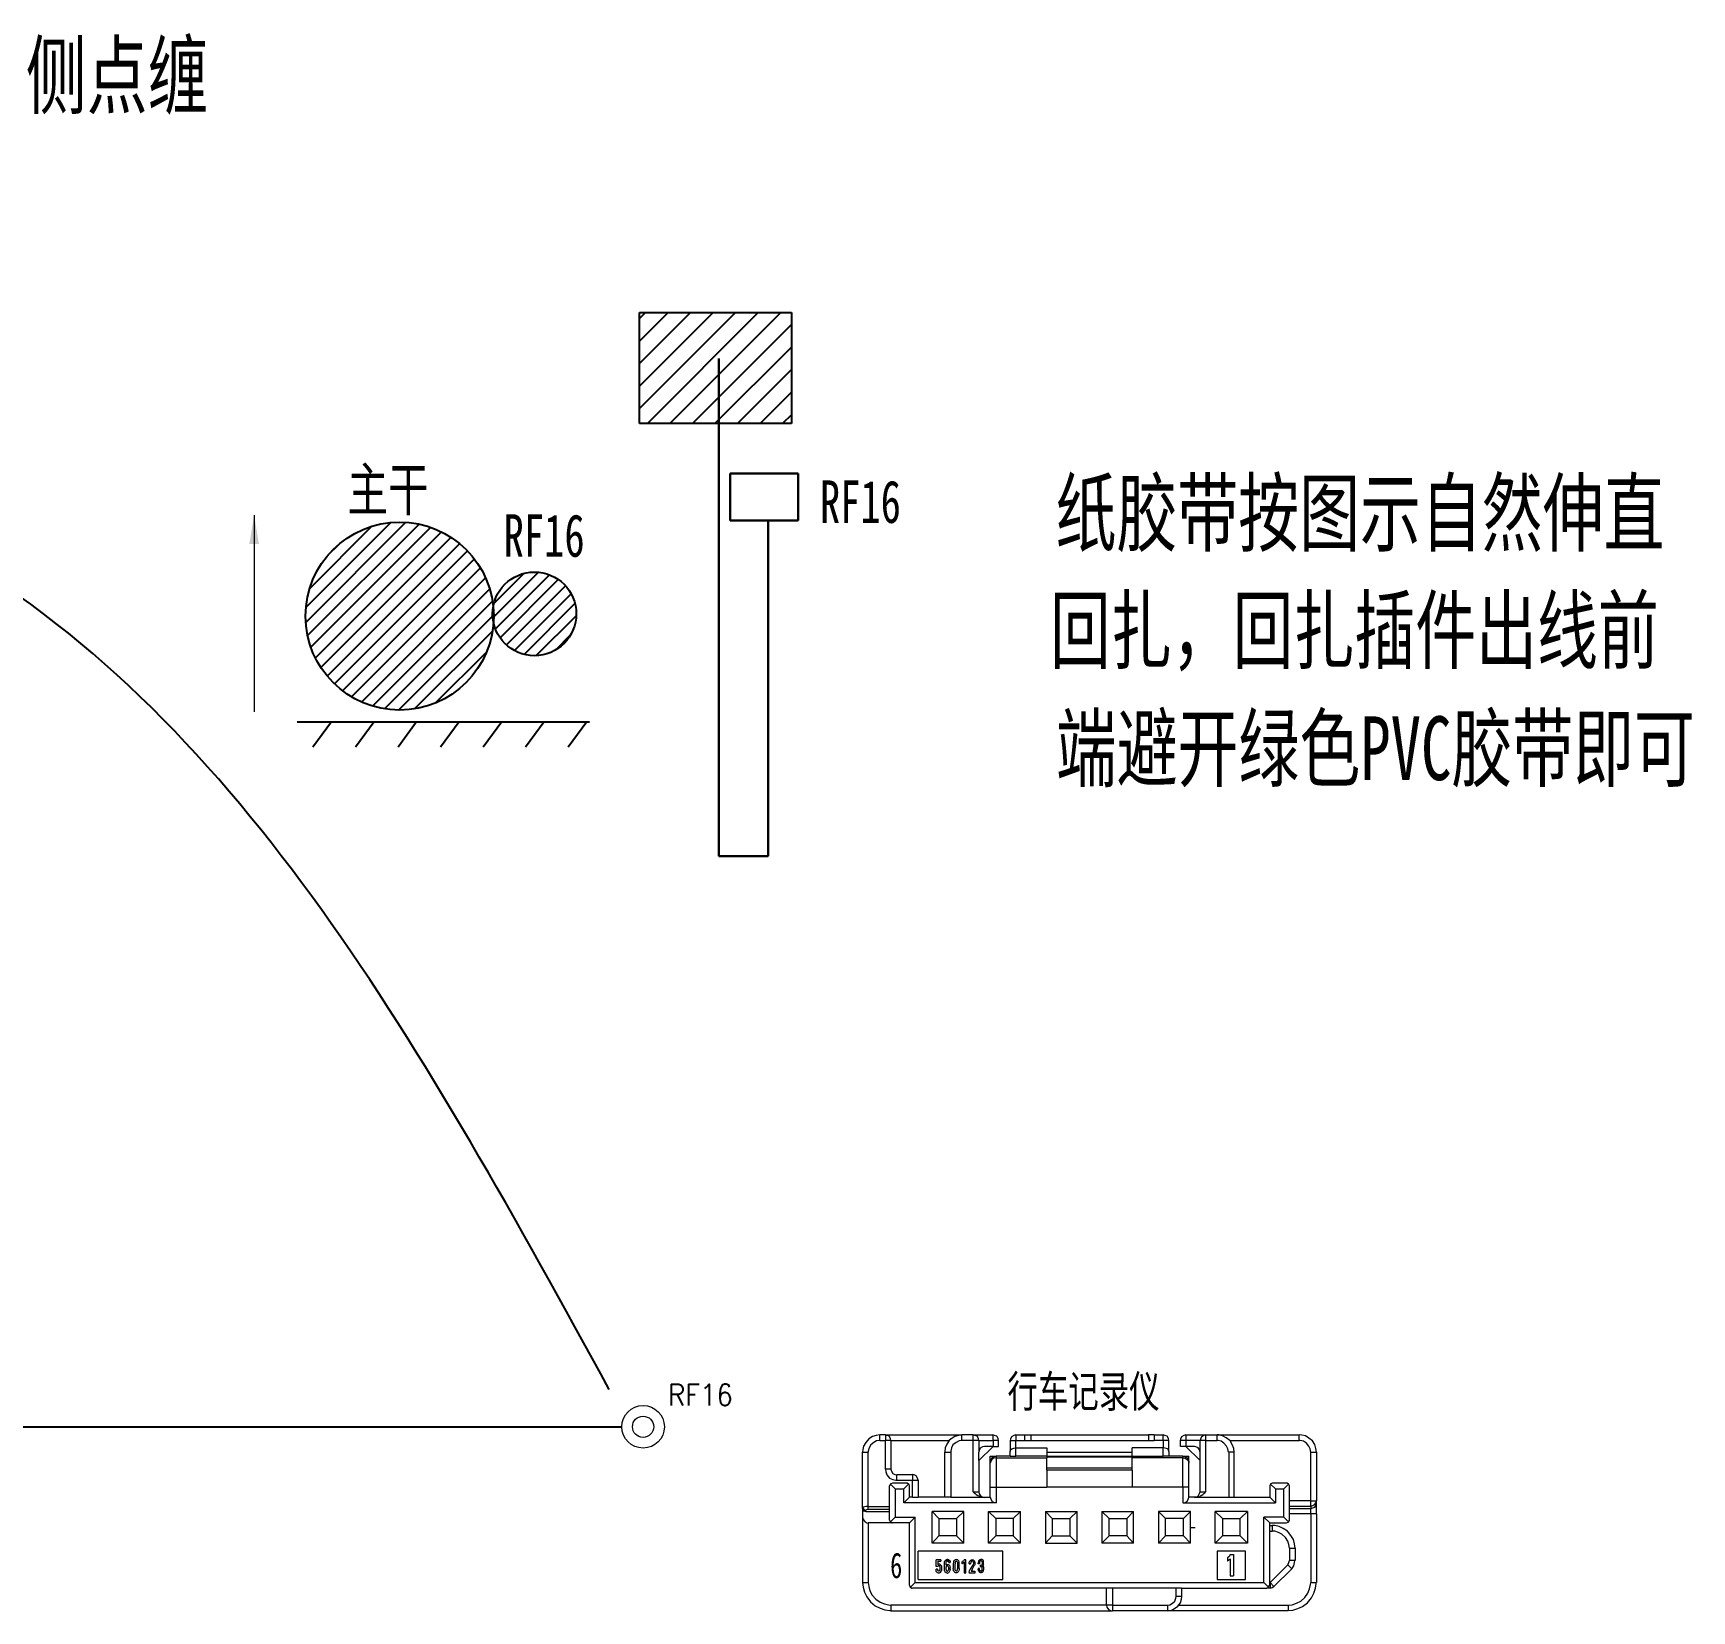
# Model space of a CAD drawing. Header units: inches. Extents: x 47316 to 59086, y 3141 to 11743.
# Drawn here: x 51410.4 to 51605.5, y 7192.4 to 7378 of the extents above; entities that cross this region are included whole.
import ezdxf

# ---------------------------------------------------------------- set-up
doc = ezdxf.new("R2010")
doc.units = ezdxf.units.IN
doc.header["$MEASUREMENT"] = 0
doc.layers.add('_BLACK_HOLE', color=7, linetype='Continuous')
doc.layers.add('Beschreibung', color=7, linetype='Continuous', lineweight=25)
doc.styles.add('MtX_SimSun', font='')
doc.styles.get("Standard").update_dxf_attribs({"font": ''})
doc.styles.get('MtX_SimSun').set_extended_font_data('SimSun')
doc.styles.get('Standard').set_extended_font_data('SimSun')
doc.linetypes.add('_VH_OTCON', pattern='A,0.0001,[7,VeSys.shx,S=0.1,R=0,X=0,Y=0],-0.4,[7,VeSys.shx,S=0.1,R=0,X=0,Y=0],-0.4,["X",Standard,S=1,R=0,X=-0.5,Y=-0.5],-0.0001,[7,VeSys.shx,S=0.1,R=0,X=0,Y=0],-0.4', length=1.2002)

msp = doc.modelspace()

# ---------------------------------------------------------------- hatches: boundary and pattern name
h = msp.add_hatch(color=256)
edge = h.paths.add_edge_path()
edge.add_arc((51518.03, 7198.22), 0.125, 0, 360)

# ---------------------------------------------------------------- linework, layer by layer
at = {"color": 3, "lineweight": -3}
for p, q in [((51493.03, 7345.09), (51481.73, 7333.79)), ((51490.38, 7345.09), (51481.73, 7336.44)), ((51487.73, 7345.09), (51481.73, 7339.09)), ((51485.08, 7345.09), (51481.73, 7341.74)), ((51482.42, 7345.09), (51481.73, 7344.39)), ((51481.73, 7332.05), (51481.73, 7345.09)), ((51481.73, 7345.09), (51499.59, 7345.09)), ((51495.68, 7345.09), (51482.65, 7332.05)), ((51498.33, 7345.09), (51485.3, 7332.05)), ((51499.59, 7343.69), (51487.95, 7332.05)), ((51499.59, 7345.09), (51499.59, 7332.05)), ((51499.59, 7341.04), (51490.6, 7332.05)), ((51499.59, 7338.39), (51493.25, 7332.05)), ((51499.59, 7335.74), (51495.91, 7332.05)), ((51499.59, 7332.05), (51481.73, 7332.05)), ((51499.59, 7333.08), (51498.56, 7332.05))]:
    msp.add_line(p, q, dxfattribs=at)
at = {"color": 0, "lineweight": 30}
for p, q in [((51491.06, 7339.69), (51491.06, 7281.15)), ((51492.37, 7326.15), (51500.37, 7326.15)), ((51492.37, 7320.65), (51492.37, 7326.15)), ((51500.37, 7326.15), (51500.37, 7320.65)), ((51500.37, 7320.65), (51492.37, 7320.65)), ((51496.87, 7281.15), (51496.87, 7320.65)), ((51491.06, 7281.15), (51496.87, 7281.15))]:
    msp.add_line(p, q, dxfattribs=at)
at = {"lineweight": 0}
for p, q in [((51509.56, 7213), (51509.14, 7212.87)), ((51509.99, 7213.08), (51509.56, 7213)), ((51510.67, 7213.08), (51509.99, 7213.08)), ((51509.99, 7212.41), (51509.99, 7213.08)), ((51510.67, 7213.08), (51519.64, 7213.08)), ((51510.67, 7213.08), (51510.67, 7212.41)), ((51510.83, 7213), (51510.67, 7213.08)), ((51511.09, 7212.91), (51510.83, 7213)), ((51519.22, 7213), (51518.79, 7212.87)), ((51519.64, 7213.08), (51519.22, 7213)), ((51520.95, 7213.08), (51519.64, 7213.08)), ((51519.64, 7212.41), (51519.64, 7213.08)), ((51520.95, 7213.08), (51523.32, 7213.08)), ((51520.95, 7212.41), (51520.95, 7213.08)), ((51521.16, 7213), (51520.95, 7213.08)), ((51521.42, 7212.91), (51521.16, 7213)), ((51523.49, 7213), (51523.28, 7213.08)), ((51523.32, 7212.41), (51523.32, 7213.08)), ((51523.75, 7212.91), (51523.49, 7213)), ((51525.74, 7213), (51525.48, 7212.83)), ((51525.99, 7213.08), (51525.74, 7213)), ((51525.99, 7213.08), (51527.05, 7213.08)), ((51525.99, 7213.08), (51525.99, 7212.41)), ((51527.05, 7212.41), (51527.05, 7213.08)), ((51527.05, 7213.08), (51527.73, 7213.08)), ((51527.73, 7213.08), (51541.57, 7213.08)), ((51527.73, 7213.08), (51527.73, 7212.41)), ((51542.25, 7213.08), (51541.57, 7213.08)), ((51541.57, 7213.08), (51541.57, 7212.41)), ((51542.25, 7213.08), (51542.25, 7212.41)), ((51542.25, 7213.08), (51543.3, 7213.08)), ((51543.3, 7212.41), (51543.3, 7213.08)), ((51543.52, 7213), (51543.3, 7213.08)), ((51543.77, 7212.91), (51543.52, 7213)), ((51545.72, 7213), (51545.46, 7212.83)), ((51545.97, 7213.08), (51545.72, 7213)), ((51545.97, 7213.08), (51548.3, 7213.08)), ((51545.97, 7213.08), (51545.97, 7212.41)), ((51548.09, 7213), (51547.83, 7212.83)), ((51548.3, 7213.08), (51548.09, 7213)), ((51548.3, 7213.08), (51549.65, 7213.08)), ((51548.3, 7213.08), (51548.3, 7212.41)), ((51549.65, 7213.08), (51559.31, 7213.08)), ((51549.65, 7212.41), (51549.65, 7213.08)), ((51549.87, 7213.08), (51549.65, 7213.08)), ((51550.29, 7212.96), (51549.87, 7213.08)), ((51559.31, 7212.41), (51559.31, 7213.08)), ((51559.6, 7213.04), (51559.31, 7213.08)), ((51560.03, 7212.96), (51559.6, 7213.04)), ((51508, 7211.35), (51507.96, 7211.05)), ((51507.96, 7204.57), (51507.96, 7211.05)), ((51507.96, 7211.05), (51508.63, 7211.05)), ((51508.08, 7211.77), (51508, 7211.35)), ((51508.34, 7212.19), (51508.08, 7211.77)), ((51508.68, 7212.62), (51508.34, 7212.19)), ((51508.72, 7211.56), (51508.63, 7211.18)), ((51508.63, 7211.18), (51508.63, 7211.05)), ((51508.63, 7204.66), (51508.63, 7211.05)), ((51509.14, 7212.87), (51508.68, 7212.62)), ((51508.93, 7211.9), (51508.72, 7211.56)), ((51509.27, 7212.19), (51508.93, 7211.9)), ((51509.61, 7212.36), (51509.27, 7212.19)), ((51509.99, 7212.41), (51509.61, 7212.36)), ((51509.99, 7212.41), (51510.67, 7212.41)), ((51511.3, 7212.41), (51510.67, 7212.41)), ((51510.67, 7209.06), (51510.67, 7212.41)), ((51511.26, 7212.66), (51511.09, 7212.91)), ((51511.3, 7212.41), (51511.26, 7212.66)), ((51511.3, 7212.41), (51518.16, 7212.41)), ((51511.3, 7212.41), (51511.3, 7209.06)), ((51517.69, 7211.56), (51517.65, 7211.14)), ((51517.65, 7211.14), (51517.65, 7211.05)), ((51517.65, 7211.05), (51518.33, 7211.05)), ((51517.65, 7205.76), (51517.65, 7211.05)), ((51517.86, 7211.98), (51517.69, 7211.56)), ((51518.16, 7212.41), (51517.86, 7211.98)), ((51518.37, 7212.62), (51518.16, 7212.41)), ((51518.41, 7211.56), (51518.33, 7211.18)), ((51518.33, 7211.18), (51518.33, 7211.05)), ((51518.33, 7211.05), (51518.33, 7205.76)), ((51518.79, 7212.87), (51518.37, 7212.62)), ((51518.58, 7211.9), (51518.41, 7211.56)), ((51518.96, 7212.19), (51518.58, 7211.9)), ((51519.3, 7212.36), (51518.96, 7212.19)), ((51519.64, 7212.41), (51519.3, 7212.36)), ((51520.95, 7212.41), (51519.64, 7212.41)), ((51521.63, 7212.41), (51520.95, 7212.41)), ((51520.95, 7206.39), (51520.95, 7212.41)), ((51521.59, 7212.66), (51521.42, 7212.91)), ((51521.63, 7212.41), (51521.59, 7212.66)), ((51521.63, 7212.41), (51523.32, 7212.41)), ((51521.63, 7212.41), (51521.63, 7211.05)), ((51523.32, 7211.73), (51521.63, 7210.08)), ((51521.67, 7211.26), (51521.63, 7211.05)), ((51521.63, 7210.08), (51521.63, 7211.05)), ((51521.8, 7211.52), (51521.67, 7211.26)), ((51522.05, 7211.69), (51521.8, 7211.52)), ((51522.31, 7211.73), (51522.05, 7211.69)), ((51523.32, 7211.73), (51522.31, 7211.73)), ((51523.32, 7212.41), (51523.32, 7211.73)), ((51523.96, 7212.41), (51523.32, 7212.41)), ((51523.32, 7211.73), (51523.96, 7211.73)), ((51523.92, 7212.66), (51523.75, 7212.91)), ((51523.96, 7212.41), (51523.92, 7212.66)), ((51523.96, 7211.73), (51523.96, 7212.41)), ((51525.36, 7212.58), (51525.31, 7212.41)), ((51525.31, 7212.41), (51525.31, 7211.14)), ((51525.31, 7212.41), (51525.99, 7212.41)), ((51525.31, 7211.14), (51525.36, 7211.31)), ((51525.31, 7210.59), (51525.31, 7211.14)), ((51525.48, 7212.83), (51525.36, 7212.58)), ((51525.36, 7211.31), (51525.52, 7211.43)), ((51525.52, 7211.43), (51525.74, 7211.52)), ((51525.74, 7211.52), (51525.99, 7211.56)), ((51525.99, 7211.56), (51525.99, 7212.41)), ((51525.99, 7212.41), (51527.05, 7212.41)), ((51525.99, 7211.56), (51529.63, 7211.56)), ((51525.99, 7210.59), (51525.99, 7211.56)), ((51527.05, 7212.41), (51527.73, 7212.41)), ((51527.73, 7212.41), (51541.57, 7212.41)), ((51529.63, 7211.56), (51529.63, 7211.05)), ((51529.63, 7211.05), (51539.66, 7211.05)), ((51529.63, 7211.05), (51529.63, 7210.59)), ((51543.3, 7211.56), (51539.66, 7211.56)), ((51539.66, 7211.05), (51539.66, 7211.56)), ((51539.66, 7210.59), (51539.66, 7211.05)), ((51541.57, 7212.41), (51542.25, 7212.41)), ((51543.3, 7212.41), (51542.25, 7212.41)), ((51543.3, 7212.41), (51543.3, 7211.56)), ((51543.98, 7212.41), (51543.3, 7212.41)), ((51543.3, 7210.59), (51543.3, 7211.56)), ((51543.56, 7211.52), (51543.3, 7211.56)), ((51543.81, 7211.43), (51543.56, 7211.52)), ((51543.94, 7212.66), (51543.77, 7212.91)), ((51543.94, 7211.31), (51543.81, 7211.43)), ((51543.98, 7212.41), (51543.94, 7212.66)), ((51543.98, 7211.14), (51543.94, 7211.31)), ((51543.98, 7211.14), (51543.98, 7212.41)), ((51543.98, 7211.14), (51543.98, 7210.59)), ((51545.34, 7212.58), (51545.29, 7212.41)), ((51545.46, 7212.83), (51545.34, 7212.58)), ((51545.34, 7211.73), (51545.34, 7212.41)), ((51545.97, 7212.41), (51545.34, 7212.41)), ((51545.97, 7211.73), (51545.34, 7211.73)), ((51545.97, 7212.41), (51545.97, 7211.73)), ((51547.66, 7212.41), (51545.97, 7212.41)), ((51546.99, 7211.73), (51545.97, 7211.73)), ((51547.66, 7210.08), (51545.97, 7211.73)), ((51547.16, 7211.69), (51546.99, 7211.73)), ((51547.41, 7211.56), (51547.16, 7211.69)), ((51547.58, 7211.31), (51547.41, 7211.56)), ((51547.66, 7211.05), (51547.58, 7211.31)), ((51547.71, 7212.58), (51547.66, 7212.41)), ((51548.3, 7212.41), (51547.66, 7212.41)), ((51547.66, 7211.05), (51547.66, 7212.41)), ((51547.66, 7210.08), (51547.66, 7211.05)), ((51547.83, 7212.83), (51547.71, 7212.58)), ((51548.3, 7212.41), (51549.65, 7212.41)), ((51548.3, 7212.41), (51548.3, 7206.39)), ((51549.78, 7212.41), (51549.65, 7212.41)), ((51550.12, 7212.32), (51549.78, 7212.41)), ((51550.46, 7212.11), (51550.12, 7212.32)), ((51550.71, 7212.74), (51550.29, 7212.96)), ((51550.76, 7211.77), (51550.46, 7212.11)), ((51551.14, 7212.41), (51550.71, 7212.74)), ((51550.92, 7211.43), (51550.76, 7211.77)), ((51550.97, 7211.05), (51550.92, 7211.43)), ((51551.64, 7211.05), (51551.01, 7211.05)), ((51551.01, 7211.05), (51551.01, 7205.76)), ((51551.14, 7212.41), (51559.31, 7212.41)), ((51551.18, 7212.36), (51551.14, 7212.41)), ((51551.43, 7211.94), (51551.18, 7212.36)), ((51551.6, 7211.47), (51551.43, 7211.94)), ((51551.64, 7211.05), (51551.6, 7211.47)), ((51551.64, 7205.76), (51551.64, 7211.05)), ((51559.43, 7212.41), (51559.31, 7212.41)), ((51559.81, 7212.32), (51559.43, 7212.41)), ((51560.15, 7212.11), (51559.81, 7212.32)), ((51560.45, 7212.7), (51560.03, 7212.96)), ((51560.45, 7211.77), (51560.15, 7212.11)), ((51560.87, 7212.36), (51560.45, 7212.7)), ((51560.58, 7211.43), (51560.45, 7211.77)), ((51560.66, 7211.05), (51560.58, 7211.43)), ((51560.66, 7211.05), (51561.34, 7211.05)), ((51560.66, 7205.34), (51560.66, 7211.05)), ((51561.13, 7211.94), (51560.87, 7212.36)), ((51561.25, 7211.47), (51561.13, 7211.94)), ((51561.34, 7211.05), (51561.25, 7211.47)), ((51561.34, 7211.05), (51561.34, 7205.34)), ((51521.63, 7210.08), (51521.63, 7206.39)), ((51522.98, 7210.59), (51523.66, 7210.59)), ((51522.98, 7209.91), (51522.98, 7210.59)), ((51523.03, 7210.16), (51522.98, 7209.91)), ((51523.03, 7209.99), (51522.98, 7209.74)), ((51522.98, 7209.74), (51522.98, 7209.91)), ((51522.98, 7206.94), (51522.98, 7209.74)), ((51523.15, 7210.37), (51523.03, 7210.16)), ((51523.15, 7210.2), (51523.03, 7209.99)), ((51523.41, 7210.5), (51523.15, 7210.37)), ((51523.41, 7210.33), (51523.15, 7210.2)), ((51523.66, 7210.59), (51523.41, 7210.5)), ((51523.66, 7210.37), (51523.41, 7210.33)), ((51523.66, 7210.59), (51523.66, 7210.37)), ((51525.31, 7210.59), (51523.66, 7210.59)), ((51523.66, 7210.37), (51529.63, 7210.37)), ((51523.66, 7210.37), (51523.66, 7206.94)), ((51525.31, 7210.59), (51525.99, 7210.59)), ((51529.63, 7210.59), (51525.99, 7210.59)), ((51529.63, 7210.59), (51529.63, 7210.54)), ((51539.66, 7210.54), (51529.63, 7210.54)), ((51529.63, 7210.5), (51529.63, 7210.37)), ((51529.63, 7210.5), (51539.66, 7210.5)), ((51529.63, 7209.19), (51529.63, 7210.37)), ((51529.63, 7209.19), (51539.66, 7209.19)), ((51529.63, 7208.93), (51529.63, 7209.19)), ((51539.66, 7210.54), (51539.66, 7210.59)), ((51539.66, 7210.59), (51543.3, 7210.59)), ((51539.66, 7210.37), (51539.66, 7210.5)), ((51545.63, 7210.37), (51539.66, 7210.37)), ((51539.66, 7209.19), (51539.66, 7210.37)), ((51539.66, 7208.93), (51539.66, 7209.19)), ((51543.98, 7210.59), (51543.3, 7210.59)), ((51545.63, 7210.59), (51543.98, 7210.59)), ((51545.63, 7210.59), (51545.63, 7210.37)), ((51545.63, 7210.59), (51546.31, 7210.59)), ((51545.63, 7210.59), (51545.89, 7210.5)), ((51545.63, 7206.94), (51545.63, 7210.37)), ((51545.63, 7210.37), (51545.89, 7210.33)), ((51545.89, 7210.5), (51546.14, 7210.37)), ((51545.89, 7210.33), (51546.14, 7210.2)), ((51546.14, 7210.37), (51546.27, 7210.16)), ((51546.14, 7210.2), (51546.27, 7209.99)), ((51546.27, 7210.16), (51546.31, 7209.91)), ((51546.27, 7209.99), (51546.31, 7209.74)), ((51546.31, 7209.91), (51546.31, 7210.59)), ((51546.31, 7209.74), (51546.31, 7209.91)), ((51546.31, 7206.94), (51546.31, 7209.74)), ((51547.66, 7206.39), (51547.66, 7210.08)), ((51511.3, 7209.06), (51510.67, 7209.06)), ((51510.67, 7209.06), (51510.71, 7208.72)), ((51510.71, 7208.72), (51510.83, 7208.38)), ((51510.83, 7208.38), (51511.13, 7208)), ((51511.13, 7208), (51511.51, 7207.83)), ((51511.26, 7207.28), (51511.13, 7207.11)), ((51511.3, 7207.33), (51511.22, 7207.28)), ((51511.81, 7206.73), (51511.26, 7207.28)), ((51511.3, 7209.06), (51511.34, 7208.81)), ((51511.47, 7207.41), (51511.3, 7207.33)), ((51511.34, 7208.81), (51511.51, 7208.55)), ((51513.16, 7207.41), (51511.47, 7207.41)), ((51511.51, 7208.55), (51511.77, 7208.43)), ((51511.51, 7207.83), (51511.85, 7207.75)), ((51511.77, 7208.43), (51511.98, 7208.38)), ((51511.85, 7207.75), (51511.98, 7207.75)), ((51513.84, 7208.38), (51511.98, 7208.38)), ((51511.98, 7207.75), (51511.98, 7208.38)), ((51511.98, 7207.75), (51513.84, 7207.75)), ((51512.82, 7206.73), (51513.37, 7207.28)), ((51513.21, 7207.41), (51513.16, 7207.41)), ((51513.37, 7207.28), (51513.21, 7207.41)), ((51513.42, 7207.24), (51513.37, 7207.33)), ((51513.46, 7207.07), (51513.42, 7207.24)), ((51514.01, 7208.38), (51513.8, 7208.43)), ((51513.84, 7208.38), (51513.84, 7207.75)), ((51513.84, 7205.76), (51513.84, 7207.75)), ((51513.84, 7207.75), (51514.48, 7207.75)), ((51514.26, 7208.26), (51514.01, 7208.38)), ((51514.43, 7208), (51514.26, 7208.26)), ((51514.48, 7207.75), (51514.43, 7208)), ((51514.48, 7207.75), (51514.48, 7205.76)), ((51539.66, 7208.93), (51529.63, 7208.93)), ((51529.63, 7208.93), (51529.63, 7206.94)), ((51539.66, 7208.93), (51539.66, 7206.94)), ((51555.92, 7207.28), (51555.84, 7207.11)), ((51555.96, 7207.33), (51555.88, 7207.28)), ((51555.92, 7207.28), (51556.51, 7206.73)), ((51556.13, 7207.41), (51555.96, 7207.33)), ((51557.82, 7207.41), (51556.13, 7207.41)), ((51557.49, 7206.73), (51558.04, 7207.28)), ((51557.87, 7207.41), (51557.82, 7207.41)), ((51558.04, 7207.28), (51557.87, 7207.41)), ((51558.08, 7207.24), (51558.04, 7207.33)), ((51558.16, 7207.07), (51558.08, 7207.24)), ((51511.13, 7207.11), (51511.13, 7207.07)), ((51511.13, 7203.05), (51511.13, 7207.07)), ((51511.81, 7206.73), (51511.81, 7203.39)), ((51511.81, 7206.73), (51512.82, 7206.73)), ((51512.82, 7205.08), (51512.82, 7206.73)), ((51513.46, 7205.76), (51512.82, 7205.08)), ((51513.46, 7205.76), (51513.46, 7207.07)), ((51513.84, 7205.76), (51513.46, 7205.76)), ((51513.84, 7205.76), (51514.48, 7205.76)), ((51517.65, 7205.76), (51514.48, 7205.76)), ((51518.33, 7205.76), (51517.65, 7205.76)), ((51518.33, 7205.76), (51522.14, 7205.76)), ((51520.95, 7206.39), (51521.63, 7206.39)), ((51520.95, 7206.39), (51521.08, 7206.27)), ((51521.08, 7206.27), (51521.21, 7206.18)), ((51521.21, 7206.18), (51521.33, 7206.06)), ((51521.33, 7206.06), (51521.5, 7205.93)), ((51521.5, 7205.93), (51521.63, 7205.89)), ((51521.63, 7206.39), (51521.67, 7206.14)), ((51521.63, 7205.89), (51521.76, 7205.8)), ((51521.67, 7206.14), (51521.84, 7205.89)), ((51521.76, 7205.8), (51521.88, 7205.76)), ((51521.84, 7205.89), (51522.1, 7205.76)), ((51521.88, 7205.76), (51522.14, 7205.76)), ((51522.1, 7205.76), (51522.31, 7205.72)), ((51522.14, 7205.76), (51522.31, 7205.76)), ((51522.31, 7205.76), (51522.98, 7205.76)), ((51522.98, 7205.76), (51522.98, 7206.94)), ((51522.98, 7206.94), (51523.66, 7206.94)), ((51522.98, 7205.76), (51523.03, 7205.51)), ((51523.03, 7205.51), (51523.2, 7205.25)), ((51523.2, 7205.25), (51523.45, 7205.12)), ((51523.66, 7206.94), (51523.66, 7205.08)), ((51523.66, 7206.94), (51529.63, 7206.94)), ((51539.66, 7206.94), (51529.63, 7206.94)), ((51545.63, 7206.94), (51539.66, 7206.94)), ((51545.63, 7206.94), (51545.63, 7205.08)), ((51546.31, 7206.94), (51545.63, 7206.94)), ((51545.89, 7205.12), (51546.14, 7205.29)), ((51546.14, 7205.29), (51546.27, 7205.55)), ((51546.27, 7205.55), (51546.31, 7205.76)), ((51546.31, 7205.76), (51546.31, 7206.94)), ((51546.99, 7205.76), (51546.31, 7205.76)), ((51547.16, 7205.76), (51546.99, 7205.76)), ((51546.99, 7205.72), (51547.24, 7205.76)), ((51547.16, 7205.76), (51551.01, 7205.76)), ((51547.16, 7205.76), (51547.45, 7205.76)), ((51547.24, 7205.76), (51547.45, 7205.93)), ((51547.45, 7205.93), (51547.58, 7206.18)), ((51547.45, 7205.76), (51547.58, 7205.8)), ((51547.58, 7206.18), (51547.66, 7206.39)), ((51547.58, 7205.8), (51547.71, 7205.89)), ((51547.66, 7206.39), (51548.3, 7206.39)), ((51547.71, 7205.89), (51547.79, 7205.93)), ((51547.79, 7205.93), (51547.96, 7206.06)), ((51547.96, 7206.06), (51548.09, 7206.18)), ((51548.09, 7206.18), (51548.22, 7206.27)), ((51548.22, 7206.27), (51548.3, 7206.39)), ((51551.01, 7205.76), (51551.64, 7205.76)), ((51551.64, 7205.76), (51555.84, 7205.76)), ((51555.84, 7207.11), (51555.84, 7207.07)), ((51555.84, 7207.07), (51555.84, 7205.76)), ((51556.51, 7205.08), (51555.84, 7205.76)), ((51556.51, 7206.73), (51556.51, 7205.08)), ((51556.51, 7206.73), (51557.49, 7206.73)), ((51557.49, 7203.39), (51557.49, 7206.73)), ((51558.16, 7203.05), (51558.16, 7207.07)), ((51560.66, 7205.34), (51558.16, 7205.34)), ((51560.66, 7205.34), (51561.34, 7205.34)), ((51560.66, 7204.7), (51560.66, 7205.34)), ((51561.25, 7205.08), (51561.34, 7205.34)), ((51561.34, 7205.04), (51561.34, 7205.34)), ((51507.96, 7204.4), (51507.96, 7204.57)), ((51508.08, 7204.57), (51507.96, 7204.57)), ((51507.96, 7204.57), (51508.04, 7204.4)), ((51507.96, 7204.4), (51507.96, 7203.39)), ((51507.96, 7204.4), (51508, 7204.28)), ((51507.96, 7203.39), (51507.96, 7195.73)), ((51507.96, 7203.39), (51508.04, 7203.13)), ((51508, 7204.28), (51508.08, 7204.15)), ((51508.04, 7204.4), (51508.13, 7204.28)), ((51508.34, 7204.66), (51508.08, 7204.57)), ((51508.08, 7204.15), (51508.21, 7204.11)), ((51508.13, 7204.28), (51508.34, 7204.24)), ((51508.21, 7204.11), (51508.34, 7204.07)), ((51508.63, 7204.66), (51508.34, 7204.66)), ((51508.34, 7204.24), (51508.38, 7204.28)), ((51508.34, 7204.07), (51508.34, 7204.24)), ((51508.34, 7204.07), (51511.13, 7204.07)), ((51508.38, 7204.28), (51508.46, 7204.32)), ((51508.46, 7204.32), (51508.63, 7204.36)), ((51508.63, 7204.66), (51511.13, 7204.66)), ((51508.63, 7204.36), (51508.63, 7204.66)), ((51508.63, 7204.36), (51511.13, 7204.36)), ((51511.81, 7203.39), (51511.26, 7202.84)), ((51511.81, 7203.39), (51514.14, 7203.39)), ((51523.66, 7205.08), (51512.82, 7205.08)), ((51514.14, 7203.39), (51513.46, 7202.75)), ((51514.14, 7195.73), (51514.14, 7203.39)), ((51516.13, 7204.07), (51516.93, 7203.26)), ((51519.85, 7204.07), (51516.13, 7204.07)), ((51516.13, 7200.34), (51516.13, 7204.07)), ((51516.93, 7203.26), (51519.01, 7203.26)), ((51516.93, 7203.26), (51516.93, 7201.19)), ((51519.01, 7203.26), (51519.85, 7204.07)), ((51519.01, 7203.26), (51519.01, 7201.19)), ((51519.85, 7200.34), (51519.85, 7204.07)), ((51522.77, 7204.07), (51526.54, 7204.07)), ((51522.77, 7200.34), (51522.77, 7204.07)), ((51523.62, 7203.26), (51522.77, 7204.07)), ((51523.45, 7205.12), (51523.66, 7205.08)), ((51525.65, 7203.26), (51523.62, 7203.26)), ((51523.62, 7203.26), (51523.62, 7201.19)), ((51526.54, 7204.07), (51525.65, 7203.26)), ((51525.65, 7203.26), (51525.65, 7201.19)), ((51526.54, 7200.34), (51526.54, 7204.07)), ((51530.27, 7203.26), (51529.46, 7204.07)), ((51529.46, 7204.07), (51529.46, 7200.34)), ((51529.46, 7204.07), (51533.19, 7204.07)), ((51530.27, 7203.26), (51530.27, 7201.19)), ((51530.27, 7203.26), (51532.34, 7203.26)), ((51533.19, 7204.07), (51532.34, 7203.26)), ((51532.34, 7203.26), (51532.34, 7201.19)), ((51533.19, 7200.34), (51533.19, 7204.07)), ((51536.11, 7204.07), (51536.11, 7200.34)), ((51536.11, 7204.07), (51539.83, 7204.07)), ((51536.95, 7203.26), (51536.11, 7204.07)), ((51536.95, 7203.26), (51539.03, 7203.26)), ((51536.95, 7201.19), (51536.95, 7203.26)), ((51539.03, 7203.26), (51539.83, 7204.07)), ((51539.03, 7203.26), (51539.03, 7201.19)), ((51539.83, 7200.34), (51539.83, 7204.07)), ((51542.75, 7204.07), (51542.75, 7200.34)), ((51543.6, 7203.26), (51542.75, 7204.07)), ((51546.52, 7204.07), (51542.75, 7204.07)), ((51543.6, 7201.19), (51543.6, 7203.26)), ((51545.68, 7203.26), (51543.6, 7203.26)), ((51545.63, 7205.08), (51545.89, 7205.12)), ((51545.63, 7205.08), (51556.51, 7205.08)), ((51546.52, 7204.07), (51545.68, 7203.26)), ((51545.68, 7201.19), (51545.68, 7203.26)), ((51546.52, 7200.34), (51546.52, 7204.07)), ((51549.44, 7200.34), (51549.44, 7204.07)), ((51550.29, 7203.26), (51549.44, 7204.07)), ((51553.21, 7204.07), (51549.44, 7204.07)), ((51550.29, 7203.26), (51552.36, 7203.26)), ((51550.29, 7203.26), (51550.29, 7201.19)), ((51552.36, 7203.26), (51553.21, 7204.07)), ((51552.36, 7201.19), (51552.36, 7203.26)), ((51553.21, 7204.07), (51553.21, 7200.34)), ((51557.49, 7203.39), (51555.16, 7203.39)), ((51555.84, 7202.75), (51555.16, 7203.39)), ((51555.16, 7195.73), (51555.16, 7203.39)), ((51557.49, 7203.39), (51558.04, 7202.84)), ((51558.16, 7204.7), (51560.66, 7204.7)), ((51558.16, 7204.4), (51560.66, 7204.4)), ((51560.66, 7203.81), (51558.16, 7203.81)), ((51560.66, 7204.7), (51560.92, 7204.79)), ((51560.66, 7204.7), (51560.66, 7204.4)), ((51560.66, 7204.4), (51560.92, 7204.49)), ((51560.66, 7203.81), (51560.66, 7204.4)), ((51561.34, 7203.81), (51560.66, 7203.81)), ((51560.66, 7203.81), (51560.66, 7195.73)), ((51560.92, 7204.79), (51561.13, 7204.91)), ((51560.92, 7204.49), (51561.13, 7204.57)), ((51561.13, 7204.91), (51561.25, 7205.08)), ((51561.13, 7204.57), (51561.25, 7204.79)), ((51561.25, 7204.79), (51561.34, 7205.04)), ((51561.34, 7203.81), (51561.34, 7205.04)), ((51561.34, 7203.81), (51561.34, 7195.73)), ((51508.04, 7203.13), (51508.21, 7202.88)), ((51508.21, 7202.88), (51508.46, 7202.75)), ((51508.46, 7202.75), (51508.63, 7202.71)), ((51511.47, 7202.75), (51508.63, 7202.75)), ((51508.63, 7202.75), (51508.63, 7195.73)), ((51511.13, 7203.05), (51511.22, 7202.88)), ((51511.22, 7202.88), (51511.26, 7202.84)), ((51511.26, 7202.84), (51511.43, 7202.75)), ((51511.43, 7202.75), (51511.47, 7202.75)), ((51513.46, 7202.75), (51511.47, 7202.75)), ((51513.46, 7195.39), (51513.46, 7202.75)), ((51546.56, 7202.2), (51547.07, 7202.2)), ((51555.84, 7202.42), (51555.84, 7202.75)), ((51555.84, 7202.75), (51557.82, 7202.75)), ((51555.84, 7195.73), (51555.84, 7202.42)), ((51555.84, 7202.42), (51556.13, 7202.42)), ((51555.84, 7201.74), (51556.13, 7201.74)), ((51556.13, 7202.42), (51556.13, 7201.74)), ((51556.43, 7202.42), (51556.13, 7202.42)), ((51556.43, 7201.74), (51556.13, 7201.74)), ((51556.94, 7202.29), (51556.43, 7202.42)), ((51556.85, 7201.61), (51556.43, 7201.74)), ((51557.27, 7201.4), (51556.85, 7201.61)), ((51557.4, 7202.08), (51556.94, 7202.29)), ((51557.7, 7201.02), (51557.27, 7201.4)), ((51557.91, 7201.74), (51557.4, 7202.08)), ((51557.82, 7202.75), (51557.99, 7202.8)), ((51558.33, 7201.23), (51557.91, 7201.74)), ((51557.99, 7202.8), (51558.08, 7202.84)), ((51558.04, 7202.84), (51558.16, 7203.01)), ((51558.16, 7203.01), (51558.16, 7203.05)), ((51524.47, 7199.41), (51514.48, 7199.41)), ((51514.48, 7196.07), (51514.48, 7199.41)), ((51516.93, 7201.19), (51516.13, 7200.34)), ((51519.85, 7200.34), (51516.13, 7200.34)), ((51519.01, 7201.19), (51516.93, 7201.19)), ((51519.01, 7201.19), (51519.85, 7200.34)), ((51523.62, 7201.19), (51522.77, 7200.34)), ((51526.54, 7200.34), (51522.77, 7200.34)), ((51525.65, 7201.19), (51523.62, 7201.19)), ((51524.47, 7196.07), (51524.47, 7199.41)), ((51526.54, 7200.34), (51525.65, 7201.19)), ((51529.46, 7200.34), (51530.27, 7201.19)), ((51529.46, 7200.34), (51533.19, 7200.34)), ((51530.27, 7201.19), (51532.34, 7201.19)), ((51532.34, 7201.19), (51533.19, 7200.34)), ((51536.95, 7201.19), (51536.11, 7200.34)), ((51539.83, 7200.34), (51536.11, 7200.34)), ((51539.03, 7201.19), (51536.95, 7201.19)), ((51539.03, 7201.19), (51539.83, 7200.34)), ((51543.6, 7201.19), (51542.75, 7200.34)), ((51546.52, 7200.34), (51542.75, 7200.34)), ((51545.68, 7201.19), (51543.6, 7201.19)), ((51546.52, 7200.34), (51545.68, 7201.19)), ((51550.29, 7201.19), (51549.44, 7200.34)), ((51553.21, 7200.34), (51549.44, 7200.34)), ((51553, 7199.41), (51549.65, 7199.41)), ((51549.65, 7199.41), (51549.65, 7196.07)), ((51552.36, 7201.19), (51550.29, 7201.19)), ((51553.21, 7200.34), (51552.36, 7201.19)), ((51553, 7196.07), (51553, 7199.41)), ((51557.95, 7200.59), (51557.7, 7201.02)), ((51558.08, 7200.17), (51557.95, 7200.59)), ((51558.16, 7199.75), (51558.08, 7200.17)), ((51558.16, 7199.75), (51558.84, 7199.75)), ((51558.16, 7199.75), (51558.16, 7198.31)), ((51558.63, 7200.76), (51558.33, 7201.23)), ((51558.76, 7200.26), (51558.63, 7200.76)), ((51558.84, 7199.75), (51558.76, 7200.26)), ((51558.84, 7199.75), (51558.84, 7198.31)), ((51517.18, 7198.39), (51516.63, 7198.39)), ((51516.63, 7197.59), (51516.63, 7198.39)), ((51516.8, 7197.59), (51516.63, 7197.59)), ((51516.8, 7198.22), (51517.18, 7198.22)), ((51516.8, 7198.22), (51516.8, 7197.8)), ((51516.89, 7197.89), (51516.8, 7197.8)), ((51516.8, 7197.63), (51516.89, 7197.67)), ((51516.8, 7197.59), (51516.8, 7197.63)), ((51516.97, 7197.89), (51516.89, 7197.89)), ((51516.93, 7197.72), (51516.89, 7197.67)), ((51516.93, 7197.72), (51517.02, 7197.72)), ((51517.02, 7197.89), (51516.97, 7197.89)), ((51517.06, 7197.89), (51517.02, 7197.89)), ((51517.02, 7197.72), (51517.02, 7197.67)), ((51517.06, 7197.67), (51517.02, 7197.67)), ((51517.1, 7197.84), (51517.06, 7197.89)), ((51517.06, 7197.59), (51517.06, 7197.67)), ((51517.06, 7197.59), (51517.06, 7197.21)), ((51517.14, 7197.8), (51517.1, 7197.84)), ((51517.14, 7197.8), (51517.18, 7197.76)), ((51517.18, 7198.39), (51517.18, 7198.22)), ((51517.23, 7197.67), (51517.18, 7197.76)), ((51517.23, 7197.67), (51517.23, 7197.55)), ((51517.23, 7197.55), (51517.23, 7197.25)), ((51517.65, 7198.22), (51517.61, 7198.18)), ((51517.61, 7198.05), (51517.61, 7198.18)), ((51517.61, 7197.25), (51517.61, 7198.05)), ((51517.69, 7198.31), (51517.65, 7198.22)), ((51517.69, 7198.31), (51517.78, 7198.39)), ((51517.82, 7198.44), (51517.78, 7198.39)), ((51517.78, 7198.14), (51517.82, 7198.22)), ((51517.78, 7197.97), (51517.78, 7198.14)), ((51517.78, 7197.76), (51517.78, 7197.97)), ((51517.78, 7197.76), (51517.86, 7197.8)), ((51517.78, 7197.59), (51517.86, 7197.63)), ((51517.78, 7197.59), (51517.78, 7197.5)), ((51517.78, 7197.25), (51517.78, 7197.5)), ((51517.82, 7198.44), (51517.9, 7198.44)), ((51517.82, 7198.22), (51517.9, 7198.27)), ((51517.86, 7197.8), (51517.9, 7197.84)), ((51517.9, 7197.67), (51517.86, 7197.63)), ((51517.99, 7198.44), (51517.9, 7198.44)), ((51517.95, 7198.27), (51517.9, 7198.27)), ((51517.9, 7197.84), (51517.99, 7197.84)), ((51517.95, 7197.67), (51517.9, 7197.67)), ((51518.03, 7198.22), (51517.95, 7198.27)), ((51517.99, 7197.63), (51517.95, 7197.67)), ((51517.99, 7198.44), (51518.07, 7198.44)), ((51517.99, 7197.84), (51518.03, 7197.8)), ((51517.99, 7197.63), (51518.03, 7197.59)), ((51518.07, 7198.18), (51518.03, 7198.22)), ((51518.12, 7197.8), (51518.03, 7197.8)), ((51518.03, 7197.59), (51518.07, 7197.5)), ((51518.07, 7198.44), (51518.16, 7198.35)), ((51518.07, 7198.18), (51518.12, 7198.1)), ((51518.07, 7197.5), (51518.07, 7197.21)), ((51518.12, 7198.1), (51518.12, 7198.01)), ((51518.24, 7198.01), (51518.12, 7198.01)), ((51518.12, 7197.8), (51518.16, 7197.76)), ((51518.16, 7198.35), (51518.2, 7198.31)), ((51518.16, 7197.76), (51518.2, 7197.67)), ((51518.2, 7198.31), (51518.24, 7198.22)), ((51518.2, 7197.67), (51518.2, 7197.59)), ((51518.2, 7197.59), (51518.24, 7197.42)), ((51518.24, 7198.22), (51518.24, 7198.14)), ((51518.24, 7198.01), (51518.24, 7198.14)), ((51518.24, 7197.25), (51518.24, 7197.42)), ((51518.67, 7198.14), (51518.62, 7197.89)), ((51518.62, 7197.89), (51518.62, 7197.38)), ((51518.67, 7198.22), (51518.71, 7198.31)), ((51518.67, 7198.22), (51518.67, 7198.14)), ((51518.75, 7198.35), (51518.71, 7198.31)), ((51518.75, 7198.35), (51518.84, 7198.39)), ((51518.84, 7198.39), (51518.88, 7198.44)), ((51518.84, 7198.1), (51518.88, 7198.14)), ((51518.84, 7198.1), (51518.84, 7197.93)), ((51518.84, 7197.34), (51518.84, 7197.93)), ((51518.88, 7198.44), (51519.05, 7198.44)), ((51518.88, 7198.18), (51518.96, 7198.22)), ((51518.88, 7198.14), (51518.88, 7198.18)), ((51518.96, 7198.22), (51519.01, 7198.22)), ((51519.01, 7198.22), (51519.05, 7198.18)), ((51519.13, 7198.39), (51519.05, 7198.44)), ((51519.05, 7198.18), (51519.09, 7198.14)), ((51519.09, 7198.14), (51519.13, 7198.1)), ((51519.17, 7198.35), (51519.13, 7198.39)), ((51519.13, 7198.1), (51519.13, 7197.93)), ((51519.13, 7197.93), (51519.13, 7197.34)), ((51519.22, 7198.31), (51519.17, 7198.35)), ((51519.26, 7198.22), (51519.22, 7198.31)), ((51519.3, 7198.14), (51519.26, 7198.22)), ((51519.3, 7197.89), (51519.3, 7198.14)), ((51519.3, 7197.38), (51519.3, 7197.89)), ((51519.81, 7198.22), (51519.68, 7198.18)), ((51519.68, 7197.93), (51519.68, 7198.18)), ((51519.81, 7198.01), (51519.68, 7197.93)), ((51519.85, 7198.31), (51519.81, 7198.22)), ((51519.81, 7198.01), (51519.85, 7198.05)), ((51519.89, 7198.39), (51519.85, 7198.31)), ((51519.85, 7198.05), (51519.89, 7198.14)), ((51520.11, 7198.39), (51519.89, 7198.39)), ((51519.89, 7198.14), (51519.89, 7196.87)), ((51520.11, 7196.87), (51520.11, 7198.39)), ((51520.49, 7198.05), (51520.53, 7198.14)), ((51520.49, 7197.93), (51520.49, 7198.05)), ((51520.49, 7197.93), (51520.66, 7197.93)), ((51520.53, 7198.18), (51520.61, 7198.27)), ((51520.53, 7198.14), (51520.53, 7198.18)), ((51520.61, 7198.27), (51520.66, 7198.31)), ((51520.95, 7197.84), (51520.61, 7197.29)), ((51520.74, 7198.35), (51520.66, 7198.31)), ((51520.7, 7198.1), (51520.66, 7197.93)), ((51520.74, 7198.14), (51520.7, 7198.1)), ((51520.74, 7198.35), (51520.78, 7198.39)), ((51520.83, 7198.22), (51520.74, 7198.18)), ((51520.74, 7198.18), (51520.74, 7198.14)), ((51520.78, 7198.39), (51520.91, 7198.39)), ((51520.87, 7198.22), (51520.83, 7198.22)), ((51520.83, 7197.25), (51521.08, 7197.72)), ((51520.95, 7198.18), (51520.87, 7198.22)), ((51520.99, 7198.35), (51520.91, 7198.39)), ((51520.95, 7198.18), (51520.95, 7198.14)), ((51520.95, 7198.14), (51520.99, 7198.01)), ((51520.99, 7197.97), (51520.95, 7197.84)), ((51520.99, 7198.35), (51521.08, 7198.31)), ((51520.99, 7198.01), (51520.99, 7197.97)), ((51521.12, 7198.22), (51521.08, 7198.31)), ((51521.16, 7197.8), (51521.08, 7197.72)), ((51521.16, 7198.18), (51521.12, 7198.22)), ((51521.16, 7198.1), (51521.16, 7198.18)), ((51521.16, 7198.1), (51521.16, 7197.93)), ((51521.16, 7197.93), (51521.16, 7197.8)), ((51521.59, 7198.18), (51521.55, 7198.01)), ((51521.55, 7197.93), (51521.55, 7198.01)), ((51521.71, 7197.93), (51521.55, 7197.93)), ((51521.63, 7198.31), (51521.59, 7198.22)), ((51521.59, 7198.22), (51521.59, 7198.18)), ((51521.71, 7198.35), (51521.63, 7198.31)), ((51521.76, 7198.44), (51521.71, 7198.35)), ((51521.76, 7198.22), (51521.71, 7198.18)), ((51521.71, 7198.18), (51521.71, 7198.1)), ((51521.71, 7198.1), (51521.71, 7197.93)), ((51521.76, 7198.44), (51521.84, 7198.44)), ((51521.76, 7198.22), (51521.84, 7198.27)), ((51521.8, 7197.76), (51521.8, 7197.59)), ((51521.8, 7197.76), (51521.93, 7197.76)), ((51521.8, 7197.59), (51521.93, 7197.59)), ((51521.93, 7198.44), (51521.84, 7198.44)), ((51521.93, 7198.27), (51521.84, 7198.27)), ((51522.01, 7198.44), (51521.93, 7198.44)), ((51521.97, 7198.22), (51521.93, 7198.27)), ((51521.97, 7197.8), (51521.93, 7197.76)), ((51521.97, 7197.55), (51521.93, 7197.59)), ((51522.01, 7198.18), (51521.97, 7198.22)), ((51522.01, 7197.84), (51521.97, 7197.8)), ((51521.97, 7197.55), (51522.01, 7197.5)), ((51522.05, 7198.39), (51522.01, 7198.44)), ((51522.01, 7198.14), (51522.01, 7198.18)), ((51522.01, 7198.14), (51522.01, 7197.93)), ((51522.01, 7197.93), (51522.01, 7197.84)), ((51522.01, 7197.38), (51522.01, 7197.5)), ((51522.14, 7198.35), (51522.05, 7198.39)), ((51522.05, 7197.67), (51522.1, 7197.72)), ((51522.05, 7197.67), (51522.1, 7197.63)), ((51522.18, 7197.84), (51522.1, 7197.72)), ((51522.1, 7197.63), (51522.18, 7197.5)), ((51522.18, 7198.22), (51522.14, 7198.35)), ((51522.18, 7198.14), (51522.18, 7198.22)), ((51522.18, 7197.93), (51522.18, 7198.14)), ((51522.18, 7197.84), (51522.18, 7197.93)), ((51522.18, 7197.5), (51522.18, 7197.38)), ((51551.01, 7198.73), (51550.88, 7198.61)), ((51550.88, 7198.61), (51550.88, 7198.22)), ((51551.01, 7198.35), (51550.88, 7198.22)), ((51551.01, 7198.73), (51551.14, 7198.86)), ((51551.14, 7198.44), (51551.01, 7198.35)), ((51551.14, 7198.86), (51551.18, 7198.99)), ((51551.14, 7198.44), (51551.18, 7198.48)), ((51551.18, 7198.99), (51551.56, 7198.99)), ((51551.18, 7198.48), (51551.18, 7196.49)), ((51551.56, 7198.99), (51551.56, 7196.49)), ((51557.95, 7197.8), (51555.88, 7195.73)), ((51557.95, 7197.8), (51558.08, 7198.05)), ((51557.95, 7197.8), (51558.42, 7197.34)), ((51558.08, 7198.05), (51558.16, 7198.31)), ((51558.84, 7198.31), (51558.16, 7198.31)), ((51558.42, 7197.34), (51558.67, 7197.67)), ((51558.67, 7197.67), (51558.76, 7198.05)), ((51558.76, 7198.05), (51558.8, 7198.31)), ((51507.96, 7195.73), (51508.63, 7195.73)), ((51507.96, 7195.73), (51508.04, 7195.18)), ((51508.63, 7195.73), (51508.68, 7195.26)), ((51514.14, 7195.73), (51513.59, 7195.18)), ((51514.14, 7195.73), (51555.16, 7195.73)), ((51514.48, 7196.07), (51524.47, 7196.07)), ((51516.63, 7197), (51516.63, 7197.29)), ((51516.76, 7197.29), (51516.63, 7197.29)), ((51516.68, 7196.95), (51516.63, 7197)), ((51516.72, 7196.91), (51516.68, 7196.95)), ((51516.76, 7196.87), (51516.72, 7196.91)), ((51516.76, 7197.29), (51516.76, 7197.17)), ((51516.76, 7197.17), (51516.8, 7197.12)), ((51516.89, 7196.83), (51516.76, 7196.87)), ((51516.89, 7197.04), (51516.8, 7197.12)), ((51516.93, 7197.04), (51516.89, 7197.04)), ((51516.97, 7196.83), (51516.89, 7196.83)), ((51517.02, 7197.08), (51516.93, 7197.04)), ((51517.06, 7196.87), (51516.97, 7196.83)), ((51517.06, 7197.12), (51517.02, 7197.08)), ((51517.06, 7197.12), (51517.06, 7197.21)), ((51517.1, 7196.91), (51517.06, 7196.87)), ((51517.18, 7197), (51517.1, 7196.91)), ((51517.18, 7197.04), (51517.23, 7197.12)), ((51517.18, 7197.04), (51517.18, 7197)), ((51517.23, 7197.25), (51517.23, 7197.12)), ((51517.61, 7197.08), (51517.61, 7197.25)), ((51517.61, 7197.08), (51517.65, 7197)), ((51517.65, 7197), (51517.78, 7196.91)), ((51517.78, 7197.25), (51517.78, 7197.12)), ((51517.78, 7197.12), (51517.86, 7197.08)), ((51517.82, 7196.87), (51517.78, 7196.91)), ((51517.9, 7196.83), (51517.82, 7196.87)), ((51517.86, 7197.08), (51517.9, 7197.04)), ((51517.9, 7197.04), (51517.95, 7197.04)), ((51517.9, 7196.83), (51517.95, 7196.83)), ((51517.95, 7197.04), (51517.99, 7197.08)), ((51517.95, 7196.83), (51518.03, 7196.87)), ((51517.99, 7197.08), (51518.03, 7197.12)), ((51518.03, 7197.12), (51518.07, 7197.21)), ((51518.12, 7196.91), (51518.03, 7196.87)), ((51518.16, 7196.95), (51518.12, 7196.91)), ((51518.16, 7196.95), (51518.2, 7197.08)), ((51518.24, 7197.25), (51518.2, 7197.08)), ((51518.67, 7197.17), (51518.62, 7197.38)), ((51518.67, 7197.08), (51518.67, 7197.17)), ((51518.71, 7197), (51518.67, 7197.08)), ((51518.71, 7197), (51518.75, 7196.95)), ((51518.75, 7196.95), (51518.84, 7196.91)), ((51518.84, 7197.21), (51518.84, 7197.34)), ((51518.88, 7197.12), (51518.84, 7197.21)), ((51518.88, 7196.87), (51518.84, 7196.91)), ((51518.88, 7197.08), (51518.88, 7197.12)), ((51518.96, 7197.08), (51518.88, 7197.08)), ((51519.05, 7196.87), (51518.88, 7196.87)), ((51518.96, 7197.08), (51519.01, 7197.08)), ((51519.01, 7197.08), (51519.05, 7197.08)), ((51519.09, 7197.12), (51519.05, 7197.08)), ((51519.13, 7196.91), (51519.05, 7196.87)), ((51519.09, 7197.12), (51519.13, 7197.21)), ((51519.13, 7197.21), (51519.13, 7197.34)), ((51519.17, 7196.95), (51519.13, 7196.91)), ((51519.17, 7196.95), (51519.22, 7197)), ((51519.22, 7197), (51519.26, 7197.08)), ((51519.3, 7197.17), (51519.26, 7197.08)), ((51519.3, 7197.38), (51519.3, 7197.17)), ((51519.89, 7196.87), (51520.11, 7196.87)), ((51520.49, 7196.95), (51520.53, 7197.08)), ((51520.49, 7196.95), (51520.49, 7196.83)), ((51521.16, 7196.83), (51520.49, 7196.83)), ((51520.53, 7197.08), (51520.61, 7197.29)), ((51520.83, 7197.25), (51520.74, 7197.04)), ((51520.74, 7197.04), (51521.16, 7197.04)), ((51521.16, 7197.04), (51521.16, 7196.83)), ((51521.55, 7197.38), (51521.55, 7197.29)), ((51521.71, 7197.38), (51521.55, 7197.38)), ((51521.59, 7197.12), (51521.55, 7197.29)), ((51521.59, 7197.08), (51521.59, 7197.12)), ((51521.63, 7197.04), (51521.59, 7197.08)), ((51521.63, 7197.04), (51521.71, 7196.95)), ((51521.71, 7197.25), (51521.71, 7197.38)), ((51521.71, 7197.17), (51521.71, 7197.25)), ((51521.76, 7197.12), (51521.71, 7197.17)), ((51521.71, 7196.95), (51521.76, 7196.91)), ((51521.84, 7197.08), (51521.76, 7197.12)), ((51521.84, 7196.91), (51521.76, 7196.91)), ((51521.84, 7197.08), (51521.93, 7197.08)), ((51521.84, 7196.91), (51521.93, 7196.91)), ((51521.93, 7197.08), (51521.97, 7197.08)), ((51522.01, 7196.91), (51521.93, 7196.91)), ((51521.97, 7197.08), (51522.01, 7197.12)), ((51522.01, 7197.21), (51522.01, 7197.38)), ((51522.01, 7197.12), (51522.01, 7197.21)), ((51522.01, 7196.91), (51522.05, 7196.95)), ((51522.05, 7196.95), (51522.14, 7197)), ((51522.14, 7197), (51522.18, 7197.08)), ((51522.18, 7197.38), (51522.18, 7197.21)), ((51522.18, 7197.08), (51522.18, 7197.21)), ((51549.65, 7196.07), (51553, 7196.07)), ((51551.18, 7196.49), (51551.56, 7196.49)), ((51555.16, 7195.73), (51555.71, 7195.18)), ((51555.84, 7195.39), (51555.84, 7195.73)), ((51555.84, 7195.73), (51555.88, 7195.73)), ((51555.88, 7195.73), (51556.34, 7195.26)), ((51555.88, 7195.73), (51555.88, 7195.05)), ((51556.34, 7195.26), (51558.42, 7197.34)), ((51560.53, 7194.96), (51560.62, 7195.47)), ((51560.62, 7195.47), (51560.66, 7195.73)), ((51560.66, 7195.73), (51561.34, 7195.73)), ((51561.21, 7195.05), (51561.3, 7195.6)), ((51561.3, 7195.6), (51561.3, 7195.73)), ((51508.04, 7195.18), (51508.17, 7194.58)), ((51508.17, 7194.58), (51508.46, 7194.03)), ((51508.46, 7194.03), (51508.89, 7193.44)), ((51508.68, 7195.26), (51508.8, 7194.75)), ((51508.8, 7194.75), (51509.1, 7194.24)), ((51509.1, 7194.24), (51509.52, 7193.74)), ((51509.52, 7193.74), (51510.03, 7193.4)), ((51513.46, 7195.39), (51513.5, 7195.22)), ((51513.5, 7195.22), (51513.59, 7195.13)), ((51513.59, 7195.18), (51513.76, 7195.05)), ((51513.76, 7195.05), (51513.8, 7195.05)), ((51536.66, 7195.05), (51513.84, 7195.05)), ((51537.34, 7195.05), (51536.66, 7195.05)), ((51536.66, 7193.06), (51536.66, 7195.05)), ((51544.83, 7195.05), (51537.34, 7195.05)), ((51537.34, 7195.05), (51537.34, 7193.06)), ((51544.41, 7193.27), (51544.66, 7193.53)), ((51544.66, 7193.53), (51544.79, 7193.86)), ((51544.79, 7193.86), (51544.83, 7194.08)), ((51544.83, 7194.08), (51544.83, 7195.05)), ((51545.46, 7195.05), (51544.83, 7195.05)), ((51545.46, 7194.08), (51544.83, 7194.08)), ((51545.34, 7193.31), (51545.46, 7193.74)), ((51545.46, 7195.05), (51545.46, 7194.08)), ((51545.46, 7195.05), (51555.5, 7195.05)), ((51545.46, 7193.74), (51545.51, 7194.08)), ((51555.45, 7195.05), (51555.67, 7195.13)), ((51555.88, 7195.05), (51555.5, 7195.05)), ((51555.67, 7195.13), (51555.71, 7195.18)), ((51555.71, 7195.18), (51555.79, 7195.35)), ((51555.79, 7195.35), (51555.79, 7195.39)), ((51555.88, 7195.05), (51556.13, 7195.13)), ((51556.13, 7195.13), (51556.34, 7195.26)), ((51558.97, 7193.27), (51559.48, 7193.53)), ((51559.48, 7193.53), (51559.98, 7193.95)), ((51559.98, 7193.95), (51560.32, 7194.46)), ((51560.28, 7193.31), (51560.75, 7193.91)), ((51560.32, 7194.46), (51560.53, 7194.96)), ((51560.75, 7193.91), (51561.04, 7194.46)), ((51561.04, 7194.46), (51561.21, 7195.05)), ((51508.89, 7193.44), (51509.44, 7192.97)), ((51509.44, 7192.97), (51510.03, 7192.68)), ((51510.03, 7193.4), (51510.54, 7193.19)), ((51510.03, 7192.68), (51510.58, 7192.51)), ((51510.54, 7193.19), (51511, 7193.1)), ((51510.58, 7192.51), (51511.17, 7192.42)), ((51511, 7193.1), (51511.3, 7193.06)), ((51511.17, 7192.42), (51511.3, 7192.42)), ((51536.66, 7193.06), (51511.3, 7193.06)), ((51511.3, 7193.06), (51511.3, 7192.38)), ((51511.3, 7192.38), (51537.34, 7192.38)), ((51537.34, 7193.06), (51536.66, 7193.06)), ((51536.66, 7193.06), (51536.7, 7192.81)), ((51536.7, 7192.81), (51536.87, 7192.55)), ((51536.87, 7192.55), (51537.12, 7192.42)), ((51537.12, 7192.42), (51537.34, 7192.38)), ((51537.34, 7193.06), (51537.34, 7192.38)), ((51537.34, 7193.06), (51543.81, 7193.06)), ((51543.81, 7192.38), (51537.34, 7192.38)), ((51543.81, 7193.06), (51544.11, 7193.1)), ((51543.81, 7193.06), (51543.81, 7192.38)), ((51543.81, 7192.38), (51544.24, 7192.42)), ((51557.99, 7192.38), (51543.81, 7192.38)), ((51544.11, 7193.1), (51544.41, 7193.27)), ((51544.24, 7192.42), (51544.62, 7192.64)), ((51544.62, 7192.64), (51545.04, 7192.93)), ((51545.04, 7192.93), (51545.34, 7193.31)), ((51545.12, 7193.06), (51557.99, 7193.06)), ((51557.95, 7193.06), (51558.46, 7193.1)), ((51557.95, 7192.42), (51558.54, 7192.47)), ((51557.99, 7193.06), (51557.99, 7192.38)), ((51558.46, 7193.1), (51558.97, 7193.27)), ((51558.54, 7192.47), (51559.14, 7192.64)), ((51559.14, 7192.64), (51559.69, 7192.89)), ((51559.69, 7192.89), (51560.28, 7193.31))]:
    msp.add_line(p, q, dxfattribs=at)
at = {"linetype": '_VH_OTCON', "lineweight": -3, "ltscale": 5}
msp.add_polyline3d([(51310.83, 7214.03, 0), (51448.65, 7214.03, 0), (51479.65, 7214.03, 0)], dxfattribs=at)
at = {"color": 40, "linetype": 'Continuous', "lineweight": 15}
for radius in [2.5, 1.25]:
    msp.add_circle((51482.15, 7214.03), radius, dxfattribs=at)
at = {"lineweight": -3}
msp.add_spline([(51478.17, 7218.42), (51400.79, 7316.9), (51319.79, 7339.9)], degree=3, dxfattribs=at)
at = {"layer": '_BLACK_HOLE', "lineweight": -2}
for p, q in [((51442.48, 7308.65), (51454.26, 7320.43)), ((51442.51, 7310.44), (51452.47, 7320.4)), ((51442.7, 7307.1), (51455.81, 7320.21)), ((51442.95, 7312.65), (51450.26, 7319.96)), ((51443.09, 7305.72), (51457.19, 7319.83)), ((51443.61, 7304.47), (51458.44, 7319.3)), ((51444.25, 7303.35), (51459.56, 7318.66)), ((51445, 7302.33), (51460.58, 7317.91)), ((51445.13, 7316.6), (51446.31, 7317.78)), ((51445.85, 7301.41), (51461.5, 7317.06)), ((51446.81, 7300.6), (51462.31, 7316.11)), ((51447.86, 7299.89), (51463.03, 7315.05)), ((51464.48, 7309.17), (51469.85, 7314.54)), ((51449.02, 7299.28), (51463.63, 7313.89)), ((51450.31, 7298.8), (51464.11, 7312.6)), ((51464.62, 7310.9), (51468.12, 7314.4)), ((51464.78, 7307.88), (51471.14, 7314.24)), ((51465.33, 7306.84), (51472.18, 7313.69)), ((51466.08, 7306), (51473.02, 7312.94)), ((51451.75, 7298.47), (51464.44, 7311.16)), ((51467.01, 7305.34), (51473.68, 7312.01)), ((51468.15, 7304.88), (51474.13, 7310.87)), ((51453.37, 7298.33), (51464.46, 7309.41)), ((51469.59, 7304.74), (51474.29, 7309.43)), ((51455.28, 7298.47), (51464.44, 7307.63)), ((51471.83, 7305.39), (51473.63, 7307.19)), ((51457.75, 7299.17), (51463.74, 7305.16)), ((51441.45, 7296.96), (51475.84, 7296.96)), ((51445.52, 7296.96), (51443.33, 7293.97)), ((51450.52, 7296.96), (51448.33, 7293.97)), ((51455.52, 7296.96), (51453.33, 7293.97)), ((51460.52, 7296.96), (51458.33, 7293.97)), ((51465.52, 7296.96), (51463.33, 7293.97)), ((51470.52, 7296.96), (51468.33, 7293.97)), ((51475.52, 7296.96), (51473.33, 7293.97))]:
    msp.add_line(p, q, dxfattribs=at)
for centre, radius in [((51453.52, 7309.39), 11.06), ((51469.37, 7309.65), 4.92)]:
    msp.add_circle(centre, radius, dxfattribs=at)
at = {"layer": 'Beschreibung', "color": 0, "lineweight": 0}
msp.add_line((51436.41, 7321.27), (51436.41, 7298.11), dxfattribs=at)
msp.add_solid([(51435.84, 7317.87), (51436.97, 7317.87), (51436.41, 7321.27)], dxfattribs=at)

# ---------------------------------------------------------------- texts
at = {"lineweight": -3, "style": 'MtX_SimSun', "width": 0.7}
for s, height, p in [('红框处紧靠节点在两侧点缠', 7.5, (51345.11, 7369.24)), ('纸胶带按图示自然伸直', 7.5, (51530.65, 7317.78)), ('回扎，回扎插件出线前', 7.5, (51529.98, 7303.98)), ('端避开绿色PVC胶带即可', 7.5, (51530.68, 7290.1)), ('6', 3, (51511.2, 7196.23))]:
    msp.add_text(s, height=height, dxfattribs=at).set_placement(p)
at = {"lineweight": -2, "style": 'MtX_SimSun', "width": 0.7}
msp.add_text('行车记录仪', height=3.75, dxfattribs=at).set_placement((51524.99, 7216.32))
at = {"color": 21, "linetype": 'Continuous', "lineweight": 15, "insert": (51485.08, 7219.03), "char_height": 2.5, "width": 8.4643, "attachment_point": 1}
msp.add_mtext('\\Fromans.shx;\\W0.9000000000;\\T1.0000000000;\\o\\lRF16', dxfattribs=at)
at = {"layer": '_BLACK_HOLE', "lineweight": -2, "style": 'MtX_SimSun', "width": 0.7}
for s, p in [('主干', (51447.38, 7321.78)), ('RF16', (51502.94, 7320.35)), ('RF16', (51465.75, 7316.37))]:
    msp.add_text(s, height=5, dxfattribs=at).set_placement(p)

doc.saveas('drawing.dxf')
